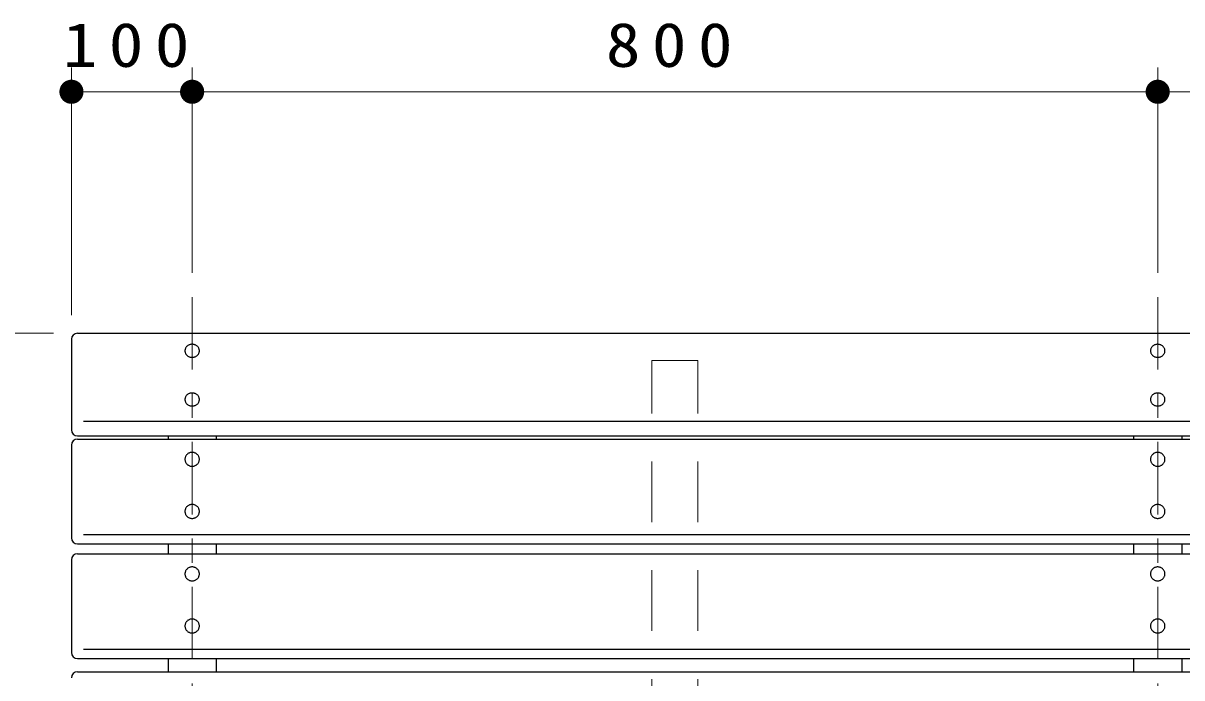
# Model space of a CAD drawing. Units: millimetres on the paper, scale 1:20. Extents: x -365 to 0, y -26 to 257.
# Drawn here: x -303.85 to -255.85, y 132.51 to 159.62 of the extents above; entities that cross this region are included whole.
import ezdxf

# ---------------------------------------------------------------- set-up
doc = ezdxf.new("R2010")
doc.units = ezdxf.units.MM
doc.linetypes.add('USER1', pattern=[4.5, 2.5, -2])
doc.linetypes.add('USER2', pattern=[6, 3, -1, 1, -1])
doc.layers.add('LY_1', color=7, linetype='Continuous', lineweight=25)
doc.styles.add('ＭＳ ゴシック', font='')
doc.styles.get('ＭＳ ゴシック').set_extended_font_data('MS Gothic')

# ---------------------------------------------------------------- blocks, each defined once
blk = doc.blocks.new('filled_dot')
at = {"color": 0, "linetype": 'Continuous', "lineweight": -2, "const_width": 1.25}
blk.add_lwpolyline([(-0.625, 0, 1), (0.625, 0, 1)], format="xyb", close=True, dxfattribs=at)

msp = doc.modelspace()

# ---------------------------------------------------------------- linework, layer by layer
at = {"layer": 'LY_1', "lineweight": 13}
for p, q in [((-301.846, 147.526), (-301.846, 157.776)), ((-296.846, 149.276), (-296.846, 157.776)), ((-256.846, 149.276), (-256.846, 157.776)), ((-301.846, 156.776), (-296.846, 156.776)), ((-296.846, 156.776), (-256.846, 156.776)), ((-256.846, 156.776), (-216.846, 156.776)), ((-302.596, 146.776), (-327.096, 146.776))]:
    msp.add_line(p, q, dxfattribs=at)
at = {"layer": 'LY_1', "linetype": 'USER2', "lineweight": 13}
for p, q in [((-296.846, 148.276), (-296.846, 90.935)), ((-256.846, 148.276), (-256.846, 106.345))]:
    msp.add_line(p, q, dxfattribs=at)
at = {"layer": 'LY_1'}
for p, q in [((-301.846, 146.526), (-301.846, 142.773)), ((-301.596, 146.776), (-212.096, 146.776)), ((-301.346, 143.137), (-212.346, 143.137)), ((-301.846, 142.143), (-301.846, 138.3)), ((-301.596, 142.523), (-212.096, 142.523)), ((-301.596, 142.393), (-212.096, 142.393)), ((-297.846, 142.523), (-297.846, 142.393)), ((-295.846, 142.523), (-295.846, 142.393)), ((-257.846, 142.523), (-257.846, 142.393)), ((-255.846, 142.523), (-255.846, 142.393)), ((-301.346, 138.44), (-212.346, 138.44)), ((-301.596, 138.05), (-212.096, 138.05)), ((-297.846, 138.05), (-297.846, 137.647)), ((-295.846, 138.05), (-295.846, 137.647)), ((-257.846, 138.05), (-257.846, 137.647)), ((-255.846, 138.05), (-255.846, 137.647)), ((-301.846, 137.397), (-301.846, 133.554)), ((-301.596, 137.647), (-212.096, 137.647)), ((-301.346, 133.694), (-212.346, 133.694)), ((-301.596, 133.304), (-212.096, 133.304)), ((-297.846, 133.304), (-297.846, 132.758)), ((-295.846, 133.304), (-295.846, 132.758)), ((-257.846, 133.304), (-257.846, 132.758)), ((-255.846, 133.304), (-255.846, 132.758)), ((-301.596, 132.758), (-212.096, 132.758))]:
    msp.add_line(p, q, dxfattribs=at)
at = {"layer": 'LY_1', "linetype": 'USER1', "lineweight": 13}
for p, q in [((-277.796, 125.459), (-277.796, 145.655)), ((-277.796, 145.655), (-275.896, 145.655)), ((-275.896, 125.459), (-275.896, 145.655))]:
    msp.add_line(p, q, dxfattribs=at)
at = {"layer": 'LY_1'}
for points in [[(-296.546, 146.05), (-296.547, 146.073), (-296.55, 146.096), (-296.556, 146.119), (-296.564, 146.142), (-296.574, 146.163), (-296.586, 146.184), (-296.6, 146.204), (-296.616, 146.223), (-296.634, 146.24), (-296.653, 146.256), (-296.674, 146.27), (-296.696, 146.283), (-296.719, 146.293), (-296.743, 146.302), (-296.768, 146.309), (-296.794, 146.315), (-296.82, 146.318), (-296.846, 146.319), (-296.872, 146.318), (-296.898, 146.315), (-296.924, 146.309), (-296.949, 146.302), (-296.973, 146.293), (-296.996, 146.283), (-297.018, 146.27), (-297.039, 146.256), (-297.058, 146.24), (-297.076, 146.223), (-297.092, 146.204), (-297.106, 146.184), (-297.118, 146.163), (-297.128, 146.142), (-297.136, 146.119), (-297.141, 146.096), (-297.145, 146.073), (-297.146, 146.05), (-297.145, 146.026), (-297.141, 146.003), (-297.136, 145.98), (-297.128, 145.958), (-297.118, 145.936), (-297.106, 145.915), (-297.092, 145.895), (-297.076, 145.877), (-297.058, 145.86), (-297.039, 145.844), (-297.018, 145.829), (-296.996, 145.817), (-296.973, 145.806), (-296.949, 145.797), (-296.924, 145.79), (-296.898, 145.785), (-296.872, 145.782), (-296.846, 145.781), (-296.82, 145.782), (-296.794, 145.785), (-296.768, 145.79), (-296.743, 145.797), (-296.719, 145.806), (-296.696, 145.817), (-296.674, 145.829), (-296.653, 145.844), (-296.634, 145.86), (-296.616, 145.877), (-296.6, 145.895), (-296.586, 145.915), (-296.574, 145.936), (-296.564, 145.958), (-296.556, 145.98), (-296.55, 146.003), (-296.547, 146.026)], [(-256.546, 146.05), (-256.547, 146.073), (-256.55, 146.096), (-256.556, 146.119), (-256.564, 146.142), (-256.574, 146.163), (-256.586, 146.184), (-256.6, 146.204), (-256.616, 146.223), (-256.634, 146.24), (-256.653, 146.256), (-256.674, 146.27), (-256.696, 146.283), (-256.719, 146.293), (-256.743, 146.302), (-256.768, 146.309), (-256.794, 146.315), (-256.82, 146.318), (-256.846, 146.319), (-256.872, 146.318), (-256.898, 146.315), (-256.924, 146.309), (-256.949, 146.302), (-256.973, 146.293), (-256.996, 146.283), (-257.018, 146.27), (-257.039, 146.256), (-257.058, 146.24), (-257.076, 146.223), (-257.092, 146.204), (-257.106, 146.184), (-257.118, 146.163), (-257.128, 146.142), (-257.136, 146.119), (-257.141, 146.096), (-257.145, 146.073), (-257.146, 146.05), (-257.145, 146.026), (-257.141, 146.003), (-257.136, 145.98), (-257.128, 145.958), (-257.118, 145.936), (-257.106, 145.915), (-257.092, 145.895), (-257.076, 145.877), (-257.058, 145.86), (-257.039, 145.844), (-257.018, 145.829), (-256.996, 145.817), (-256.973, 145.806), (-256.949, 145.797), (-256.924, 145.79), (-256.898, 145.785), (-256.872, 145.782), (-256.846, 145.781), (-256.82, 145.782), (-256.794, 145.785), (-256.768, 145.79), (-256.743, 145.797), (-256.719, 145.806), (-256.696, 145.817), (-256.674, 145.829), (-256.653, 145.844), (-256.634, 145.86), (-256.616, 145.877), (-256.6, 145.895), (-256.586, 145.915), (-256.574, 145.936), (-256.564, 145.958), (-256.556, 145.98), (-256.55, 146.003), (-256.547, 146.026)], [(-296.546, 144.033), (-296.547, 144.057), (-296.55, 144.08), (-296.556, 144.103), (-296.564, 144.125), (-296.574, 144.147), (-296.586, 144.168), (-296.6, 144.187), (-296.616, 144.206), (-296.634, 144.223), (-296.653, 144.239), (-296.674, 144.253), (-296.696, 144.266), (-296.719, 144.277), (-296.743, 144.286), (-296.768, 144.293), (-296.794, 144.298), (-296.82, 144.301), (-296.846, 144.302), (-296.872, 144.301), (-296.898, 144.298), (-296.924, 144.293), (-296.949, 144.286), (-296.973, 144.277), (-296.996, 144.266), (-297.018, 144.253), (-297.039, 144.239), (-297.058, 144.223), (-297.076, 144.206), (-297.092, 144.187), (-297.106, 144.168), (-297.118, 144.147), (-297.128, 144.125), (-297.136, 144.103), (-297.141, 144.08), (-297.145, 144.057), (-297.146, 144.033), (-297.145, 144.01), (-297.141, 143.986), (-297.136, 143.964), (-297.128, 143.941), (-297.118, 143.919), (-297.106, 143.899), (-297.092, 143.879), (-297.076, 143.86), (-297.058, 143.843), (-297.039, 143.827), (-297.018, 143.813), (-296.996, 143.8), (-296.973, 143.789), (-296.949, 143.78), (-296.924, 143.773), (-296.898, 143.768), (-296.872, 143.765), (-296.846, 143.764), (-296.82, 143.765), (-296.794, 143.768), (-296.768, 143.773), (-296.743, 143.78), (-296.719, 143.789), (-296.696, 143.8), (-296.674, 143.813), (-296.653, 143.827), (-296.634, 143.843), (-296.616, 143.86), (-296.6, 143.879), (-296.586, 143.899), (-296.574, 143.919), (-296.564, 143.941), (-296.556, 143.964), (-296.55, 143.986), (-296.547, 144.01)], [(-256.546, 144.033), (-256.547, 144.057), (-256.55, 144.08), (-256.556, 144.103), (-256.564, 144.125), (-256.574, 144.147), (-256.586, 144.168), (-256.6, 144.187), (-256.616, 144.206), (-256.634, 144.223), (-256.653, 144.239), (-256.674, 144.253), (-256.696, 144.266), (-256.719, 144.277), (-256.743, 144.286), (-256.768, 144.293), (-256.794, 144.298), (-256.82, 144.301), (-256.846, 144.302), (-256.872, 144.301), (-256.898, 144.298), (-256.924, 144.293), (-256.949, 144.286), (-256.973, 144.277), (-256.996, 144.266), (-257.018, 144.253), (-257.039, 144.239), (-257.058, 144.223), (-257.076, 144.206), (-257.092, 144.187), (-257.106, 144.168), (-257.118, 144.147), (-257.128, 144.125), (-257.136, 144.103), (-257.141, 144.08), (-257.145, 144.057), (-257.146, 144.033), (-257.145, 144.01), (-257.141, 143.986), (-257.136, 143.964), (-257.128, 143.941), (-257.118, 143.919), (-257.106, 143.899), (-257.092, 143.879), (-257.076, 143.86), (-257.058, 143.843), (-257.039, 143.827), (-257.018, 143.813), (-256.996, 143.8), (-256.973, 143.789), (-256.949, 143.78), (-256.924, 143.773), (-256.898, 143.768), (-256.872, 143.765), (-256.846, 143.764), (-256.82, 143.765), (-256.794, 143.768), (-256.768, 143.773), (-256.743, 143.78), (-256.719, 143.789), (-256.696, 143.8), (-256.674, 143.813), (-256.653, 143.827), (-256.634, 143.843), (-256.616, 143.86), (-256.6, 143.879), (-256.586, 143.899), (-256.574, 143.919), (-256.564, 143.941), (-256.556, 143.964), (-256.55, 143.986), (-256.547, 144.01)], [(-296.546, 141.556), (-296.547, 141.581), (-296.55, 141.606), (-296.556, 141.63), (-296.564, 141.654), (-296.574, 141.678), (-296.586, 141.7), (-296.6, 141.721), (-296.616, 141.741), (-296.634, 141.759), (-296.653, 141.776), (-296.674, 141.792), (-296.696, 141.805), (-296.719, 141.817), (-296.743, 141.826), (-296.768, 141.834), (-296.794, 141.839), (-296.82, 141.843), (-296.846, 141.844), (-296.872, 141.843), (-296.898, 141.839), (-296.924, 141.834), (-296.949, 141.826), (-296.973, 141.817), (-296.996, 141.805), (-297.018, 141.792), (-297.039, 141.776), (-297.058, 141.759), (-297.076, 141.741), (-297.092, 141.721), (-297.106, 141.7), (-297.118, 141.678), (-297.128, 141.654), (-297.136, 141.63), (-297.141, 141.606), (-297.145, 141.581), (-297.146, 141.556), (-297.145, 141.531), (-297.141, 141.506), (-297.136, 141.482), (-297.128, 141.458), (-297.118, 141.434), (-297.106, 141.412), (-297.092, 141.391), (-297.076, 141.371), (-297.058, 141.353), (-297.039, 141.336), (-297.018, 141.32), (-296.996, 141.307), (-296.973, 141.295), (-296.949, 141.286), (-296.924, 141.278), (-296.898, 141.273), (-296.872, 141.269), (-296.846, 141.268), (-296.82, 141.269), (-296.794, 141.273), (-296.768, 141.278), (-296.743, 141.286), (-296.719, 141.295), (-296.696, 141.307), (-296.674, 141.32), (-296.653, 141.336), (-296.634, 141.353), (-296.616, 141.371), (-296.6, 141.391), (-296.586, 141.412), (-296.574, 141.434), (-296.564, 141.458), (-296.556, 141.482), (-296.55, 141.506), (-296.547, 141.531)], [(-256.546, 141.556), (-256.547, 141.581), (-256.55, 141.606), (-256.556, 141.63), (-256.564, 141.654), (-256.574, 141.678), (-256.586, 141.7), (-256.6, 141.721), (-256.616, 141.741), (-256.634, 141.759), (-256.653, 141.776), (-256.674, 141.792), (-256.696, 141.805), (-256.719, 141.817), (-256.743, 141.826), (-256.768, 141.834), (-256.794, 141.839), (-256.82, 141.843), (-256.846, 141.844), (-256.872, 141.843), (-256.898, 141.839), (-256.924, 141.834), (-256.949, 141.826), (-256.973, 141.817), (-256.996, 141.805), (-257.018, 141.792), (-257.039, 141.776), (-257.058, 141.759), (-257.076, 141.741), (-257.092, 141.721), (-257.106, 141.7), (-257.118, 141.678), (-257.128, 141.654), (-257.136, 141.63), (-257.141, 141.606), (-257.145, 141.581), (-257.146, 141.556), (-257.145, 141.531), (-257.141, 141.506), (-257.136, 141.482), (-257.128, 141.458), (-257.118, 141.434), (-257.106, 141.412), (-257.092, 141.391), (-257.076, 141.371), (-257.058, 141.353), (-257.039, 141.336), (-257.018, 141.32), (-256.996, 141.307), (-256.973, 141.295), (-256.949, 141.286), (-256.924, 141.278), (-256.898, 141.273), (-256.872, 141.269), (-256.846, 141.268), (-256.82, 141.269), (-256.794, 141.273), (-256.768, 141.278), (-256.743, 141.286), (-256.719, 141.295), (-256.696, 141.307), (-256.674, 141.32), (-256.653, 141.336), (-256.634, 141.353), (-256.616, 141.371), (-256.6, 141.391), (-256.586, 141.412), (-256.574, 141.434), (-256.564, 141.458), (-256.556, 141.482), (-256.55, 141.506), (-256.547, 141.531)], [(-296.546, 139.399), (-296.547, 139.424), (-296.55, 139.449), (-296.556, 139.473), (-296.564, 139.497), (-296.574, 139.52), (-296.586, 139.543), (-296.6, 139.564), (-296.616, 139.584), (-296.634, 139.602), (-296.653, 139.619), (-296.674, 139.634), (-296.696, 139.648), (-296.719, 139.659), (-296.743, 139.669), (-296.768, 139.677), (-296.794, 139.682), (-296.82, 139.685), (-296.846, 139.686), (-296.872, 139.685), (-296.898, 139.682), (-296.924, 139.677), (-296.949, 139.669), (-296.973, 139.659), (-296.996, 139.648), (-297.018, 139.634), (-297.039, 139.619), (-297.058, 139.602), (-297.076, 139.584), (-297.092, 139.564), (-297.106, 139.543), (-297.118, 139.52), (-297.128, 139.497), (-297.136, 139.473), (-297.141, 139.449), (-297.145, 139.424), (-297.146, 139.399), (-297.145, 139.374), (-297.141, 139.349), (-297.136, 139.324), (-297.128, 139.3), (-297.118, 139.277), (-297.106, 139.255), (-297.092, 139.234), (-297.076, 139.214), (-297.058, 139.195), (-297.039, 139.178), (-297.018, 139.163), (-296.996, 139.15), (-296.973, 139.138), (-296.949, 139.129), (-296.924, 139.121), (-296.898, 139.116), (-296.872, 139.112), (-296.846, 139.111), (-296.82, 139.112), (-296.794, 139.116), (-296.768, 139.121), (-296.743, 139.129), (-296.719, 139.138), (-296.696, 139.15), (-296.674, 139.163), (-296.653, 139.178), (-296.634, 139.195), (-296.616, 139.214), (-296.6, 139.234), (-296.586, 139.255), (-296.574, 139.277), (-296.564, 139.3), (-296.556, 139.324), (-296.55, 139.349), (-296.547, 139.374)], [(-256.546, 139.399), (-256.547, 139.424), (-256.55, 139.449), (-256.556, 139.473), (-256.564, 139.497), (-256.574, 139.52), (-256.586, 139.543), (-256.6, 139.564), (-256.616, 139.584), (-256.634, 139.602), (-256.653, 139.619), (-256.674, 139.634), (-256.696, 139.648), (-256.719, 139.659), (-256.743, 139.669), (-256.768, 139.677), (-256.794, 139.682), (-256.82, 139.685), (-256.846, 139.686), (-256.872, 139.685), (-256.898, 139.682), (-256.924, 139.677), (-256.949, 139.669), (-256.973, 139.659), (-256.996, 139.648), (-257.018, 139.634), (-257.039, 139.619), (-257.058, 139.602), (-257.076, 139.584), (-257.092, 139.564), (-257.106, 139.543), (-257.118, 139.52), (-257.128, 139.497), (-257.136, 139.473), (-257.141, 139.449), (-257.145, 139.424), (-257.146, 139.399), (-257.145, 139.374), (-257.141, 139.349), (-257.136, 139.324), (-257.128, 139.3), (-257.118, 139.277), (-257.106, 139.255), (-257.092, 139.234), (-257.076, 139.214), (-257.058, 139.195), (-257.039, 139.178), (-257.018, 139.163), (-256.996, 139.15), (-256.973, 139.138), (-256.949, 139.129), (-256.924, 139.121), (-256.898, 139.116), (-256.872, 139.112), (-256.846, 139.111), (-256.82, 139.112), (-256.794, 139.116), (-256.768, 139.121), (-256.743, 139.129), (-256.719, 139.138), (-256.696, 139.15), (-256.674, 139.163), (-256.653, 139.178), (-256.634, 139.195), (-256.616, 139.214), (-256.6, 139.234), (-256.586, 139.255), (-256.574, 139.277), (-256.564, 139.3), (-256.556, 139.324), (-256.55, 139.349), (-256.547, 139.374)], [(-296.546, 136.81), (-296.547, 136.835), (-296.55, 136.86), (-296.556, 136.885), (-296.564, 136.909), (-296.574, 136.932), (-296.586, 136.954), (-296.6, 136.975), (-296.616, 136.995), (-296.634, 137.014), (-296.653, 137.031), (-296.674, 137.046), (-296.696, 137.059), (-296.719, 137.071), (-296.743, 137.08), (-296.768, 137.088), (-296.794, 137.093), (-296.82, 137.097), (-296.846, 137.098), (-296.872, 137.097), (-296.898, 137.093), (-296.924, 137.088), (-296.949, 137.08), (-296.973, 137.071), (-296.996, 137.059), (-297.018, 137.046), (-297.039, 137.031), (-297.058, 137.014), (-297.076, 136.995), (-297.092, 136.975), (-297.106, 136.954), (-297.118, 136.932), (-297.128, 136.909), (-297.136, 136.885), (-297.141, 136.86), (-297.145, 136.835), (-297.146, 136.81), (-297.145, 136.785), (-297.141, 136.76), (-297.136, 136.736), (-297.128, 136.712), (-297.118, 136.689), (-297.106, 136.666), (-297.092, 136.645), (-297.076, 136.625), (-297.058, 136.607), (-297.039, 136.59), (-297.018, 136.575), (-296.996, 136.561), (-296.973, 136.55), (-296.949, 136.54), (-296.924, 136.532), (-296.898, 136.527), (-296.872, 136.524), (-296.846, 136.523), (-296.82, 136.524), (-296.794, 136.527), (-296.768, 136.532), (-296.743, 136.54), (-296.719, 136.55), (-296.696, 136.561), (-296.674, 136.575), (-296.653, 136.59), (-296.634, 136.607), (-296.616, 136.625), (-296.6, 136.645), (-296.586, 136.666), (-296.574, 136.689), (-296.564, 136.712), (-296.556, 136.736), (-296.55, 136.76), (-296.547, 136.785)], [(-256.546, 136.81), (-256.547, 136.835), (-256.55, 136.86), (-256.556, 136.885), (-256.564, 136.909), (-256.574, 136.932), (-256.586, 136.954), (-256.6, 136.975), (-256.616, 136.995), (-256.634, 137.014), (-256.653, 137.031), (-256.674, 137.046), (-256.696, 137.059), (-256.719, 137.071), (-256.743, 137.08), (-256.768, 137.088), (-256.794, 137.093), (-256.82, 137.097), (-256.846, 137.098), (-256.872, 137.097), (-256.898, 137.093), (-256.924, 137.088), (-256.949, 137.08), (-256.973, 137.071), (-256.996, 137.059), (-257.018, 137.046), (-257.039, 137.031), (-257.058, 137.014), (-257.076, 136.995), (-257.092, 136.975), (-257.106, 136.954), (-257.118, 136.932), (-257.128, 136.909), (-257.136, 136.885), (-257.141, 136.86), (-257.145, 136.835), (-257.146, 136.81), (-257.145, 136.785), (-257.141, 136.76), (-257.136, 136.736), (-257.128, 136.712), (-257.118, 136.689), (-257.106, 136.666), (-257.092, 136.645), (-257.076, 136.625), (-257.058, 136.607), (-257.039, 136.59), (-257.018, 136.575), (-256.996, 136.561), (-256.973, 136.55), (-256.949, 136.54), (-256.924, 136.532), (-256.898, 136.527), (-256.872, 136.524), (-256.846, 136.523), (-256.82, 136.524), (-256.794, 136.527), (-256.768, 136.532), (-256.743, 136.54), (-256.719, 136.55), (-256.696, 136.561), (-256.674, 136.575), (-256.653, 136.59), (-256.634, 136.607), (-256.616, 136.625), (-256.6, 136.645), (-256.586, 136.666), (-256.574, 136.689), (-256.564, 136.712), (-256.556, 136.736), (-256.55, 136.76), (-256.547, 136.785)], [(-296.546, 134.653), (-296.547, 134.678), (-296.55, 134.703), (-296.556, 134.727), (-296.564, 134.751), (-296.574, 134.775), (-296.586, 134.797), (-296.6, 134.818), (-296.616, 134.838), (-296.634, 134.856), (-296.653, 134.873), (-296.674, 134.889), (-296.696, 134.902), (-296.719, 134.914), (-296.743, 134.923), (-296.768, 134.931), (-296.794, 134.936), (-296.82, 134.939), (-296.846, 134.941), (-296.872, 134.939), (-296.898, 134.936), (-296.924, 134.931), (-296.949, 134.923), (-296.973, 134.914), (-296.996, 134.902), (-297.018, 134.889), (-297.039, 134.873), (-297.058, 134.856), (-297.076, 134.838), (-297.092, 134.818), (-297.106, 134.797), (-297.118, 134.775), (-297.128, 134.751), (-297.136, 134.727), (-297.141, 134.703), (-297.145, 134.678), (-297.146, 134.653), (-297.145, 134.628), (-297.141, 134.603), (-297.136, 134.579), (-297.128, 134.555), (-297.118, 134.531), (-297.106, 134.509), (-297.092, 134.488), (-297.076, 134.468), (-297.058, 134.45), (-297.039, 134.433), (-297.018, 134.417), (-296.996, 134.404), (-296.973, 134.392), (-296.949, 134.383), (-296.924, 134.375), (-296.898, 134.37), (-296.872, 134.366), (-296.846, 134.365), (-296.82, 134.366), (-296.794, 134.37), (-296.768, 134.375), (-296.743, 134.383), (-296.719, 134.392), (-296.696, 134.404), (-296.674, 134.417), (-296.653, 134.433), (-296.634, 134.45), (-296.616, 134.468), (-296.6, 134.488), (-296.586, 134.509), (-296.574, 134.531), (-296.564, 134.555), (-296.556, 134.579), (-296.55, 134.603), (-296.547, 134.628)], [(-256.546, 134.653), (-256.547, 134.678), (-256.55, 134.703), (-256.556, 134.727), (-256.564, 134.751), (-256.574, 134.775), (-256.586, 134.797), (-256.6, 134.818), (-256.616, 134.838), (-256.634, 134.856), (-256.653, 134.873), (-256.674, 134.889), (-256.696, 134.902), (-256.719, 134.914), (-256.743, 134.923), (-256.768, 134.931), (-256.794, 134.936), (-256.82, 134.939), (-256.846, 134.941), (-256.872, 134.939), (-256.898, 134.936), (-256.924, 134.931), (-256.949, 134.923), (-256.973, 134.914), (-256.996, 134.902), (-257.018, 134.889), (-257.039, 134.873), (-257.058, 134.856), (-257.076, 134.838), (-257.092, 134.818), (-257.106, 134.797), (-257.118, 134.775), (-257.128, 134.751), (-257.136, 134.727), (-257.141, 134.703), (-257.145, 134.678), (-257.146, 134.653), (-257.145, 134.628), (-257.141, 134.603), (-257.136, 134.579), (-257.128, 134.555), (-257.118, 134.531), (-257.106, 134.509), (-257.092, 134.488), (-257.076, 134.468), (-257.058, 134.45), (-257.039, 134.433), (-257.018, 134.417), (-256.996, 134.404), (-256.973, 134.392), (-256.949, 134.383), (-256.924, 134.375), (-256.898, 134.37), (-256.872, 134.366), (-256.846, 134.365), (-256.82, 134.366), (-256.794, 134.37), (-256.768, 134.375), (-256.743, 134.383), (-256.719, 134.392), (-256.696, 134.404), (-256.674, 134.417), (-256.653, 134.433), (-256.634, 134.45), (-256.616, 134.468), (-256.6, 134.488), (-256.586, 134.509), (-256.574, 134.531), (-256.564, 134.555), (-256.556, 134.579), (-256.55, 134.603), (-256.547, 134.628)]]:
    msp.add_lwpolyline(points, close=True, dxfattribs=at)
for centre, start, end in [((-301.596, 146.526), 90, 180), ((-301.596, 142.773), 180, 270), ((-301.596, 142.143), 90, 180), ((-301.596, 138.3), 180, 270), ((-301.596, 137.397), 90, 180), ((-301.596, 133.554), 180, 270), ((-301.596, 132.508), 90, 180)]:
    msp.add_arc(centre, 0.25, start, end, dxfattribs=at)

# ---------------------------------------------------------------- block references
at = {"layer": 'LY_1', "lineweight": 13, "xscale": 0.4, "yscale": 0.4}
msp.add_blockref('filled_dot', (-301.846, 156.776), dxfattribs=at)
at = {"layer": 'LY_1', "lineweight": 13, "xscale": 0.4, "yscale": 0.4, "rotation": 180}
for p in [(-296.846, 156.776), (-256.846, 156.776)]:
    msp.add_blockref('filled_dot', p, dxfattribs=at)

# ---------------------------------------------------------------- texts
at = {"layer": 'LY_1', "char_height": 1.833, "attachment_point": 8, "style": 'ＭＳ ゴシック'}
for s, insert in [('\\T1.33;\\W1.15;100', (-299.346, 157.776)), ('\\T1.33;\\W1.15;800', (-276.846, 157.776))]:
    msp.add_mtext(s, dxfattribs=dict(at, insert=insert))

doc.saveas('drawing.dxf')
